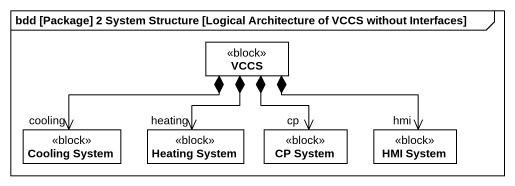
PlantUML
@startuml
mainframe bdd [Package] 2 System Structure [Logical Architecture of VCCS without Interfaces]
hide circle
hide empty members
class VCCS <<block>>
class "Cooling System" as Cooling_System <<block>>
class "Heating System" as Heating_System <<block>>
class "CP System" as CP_System <<block>>
class "HMI System" as HMI_System <<block>>
VCCS *-left-> "cooling" Cooling_System
VCCS *--> "heating" Heating_System
VCCS *--> "cp" CP_System
VCCS *-right-> "hmi" HMI_System
@enduml
